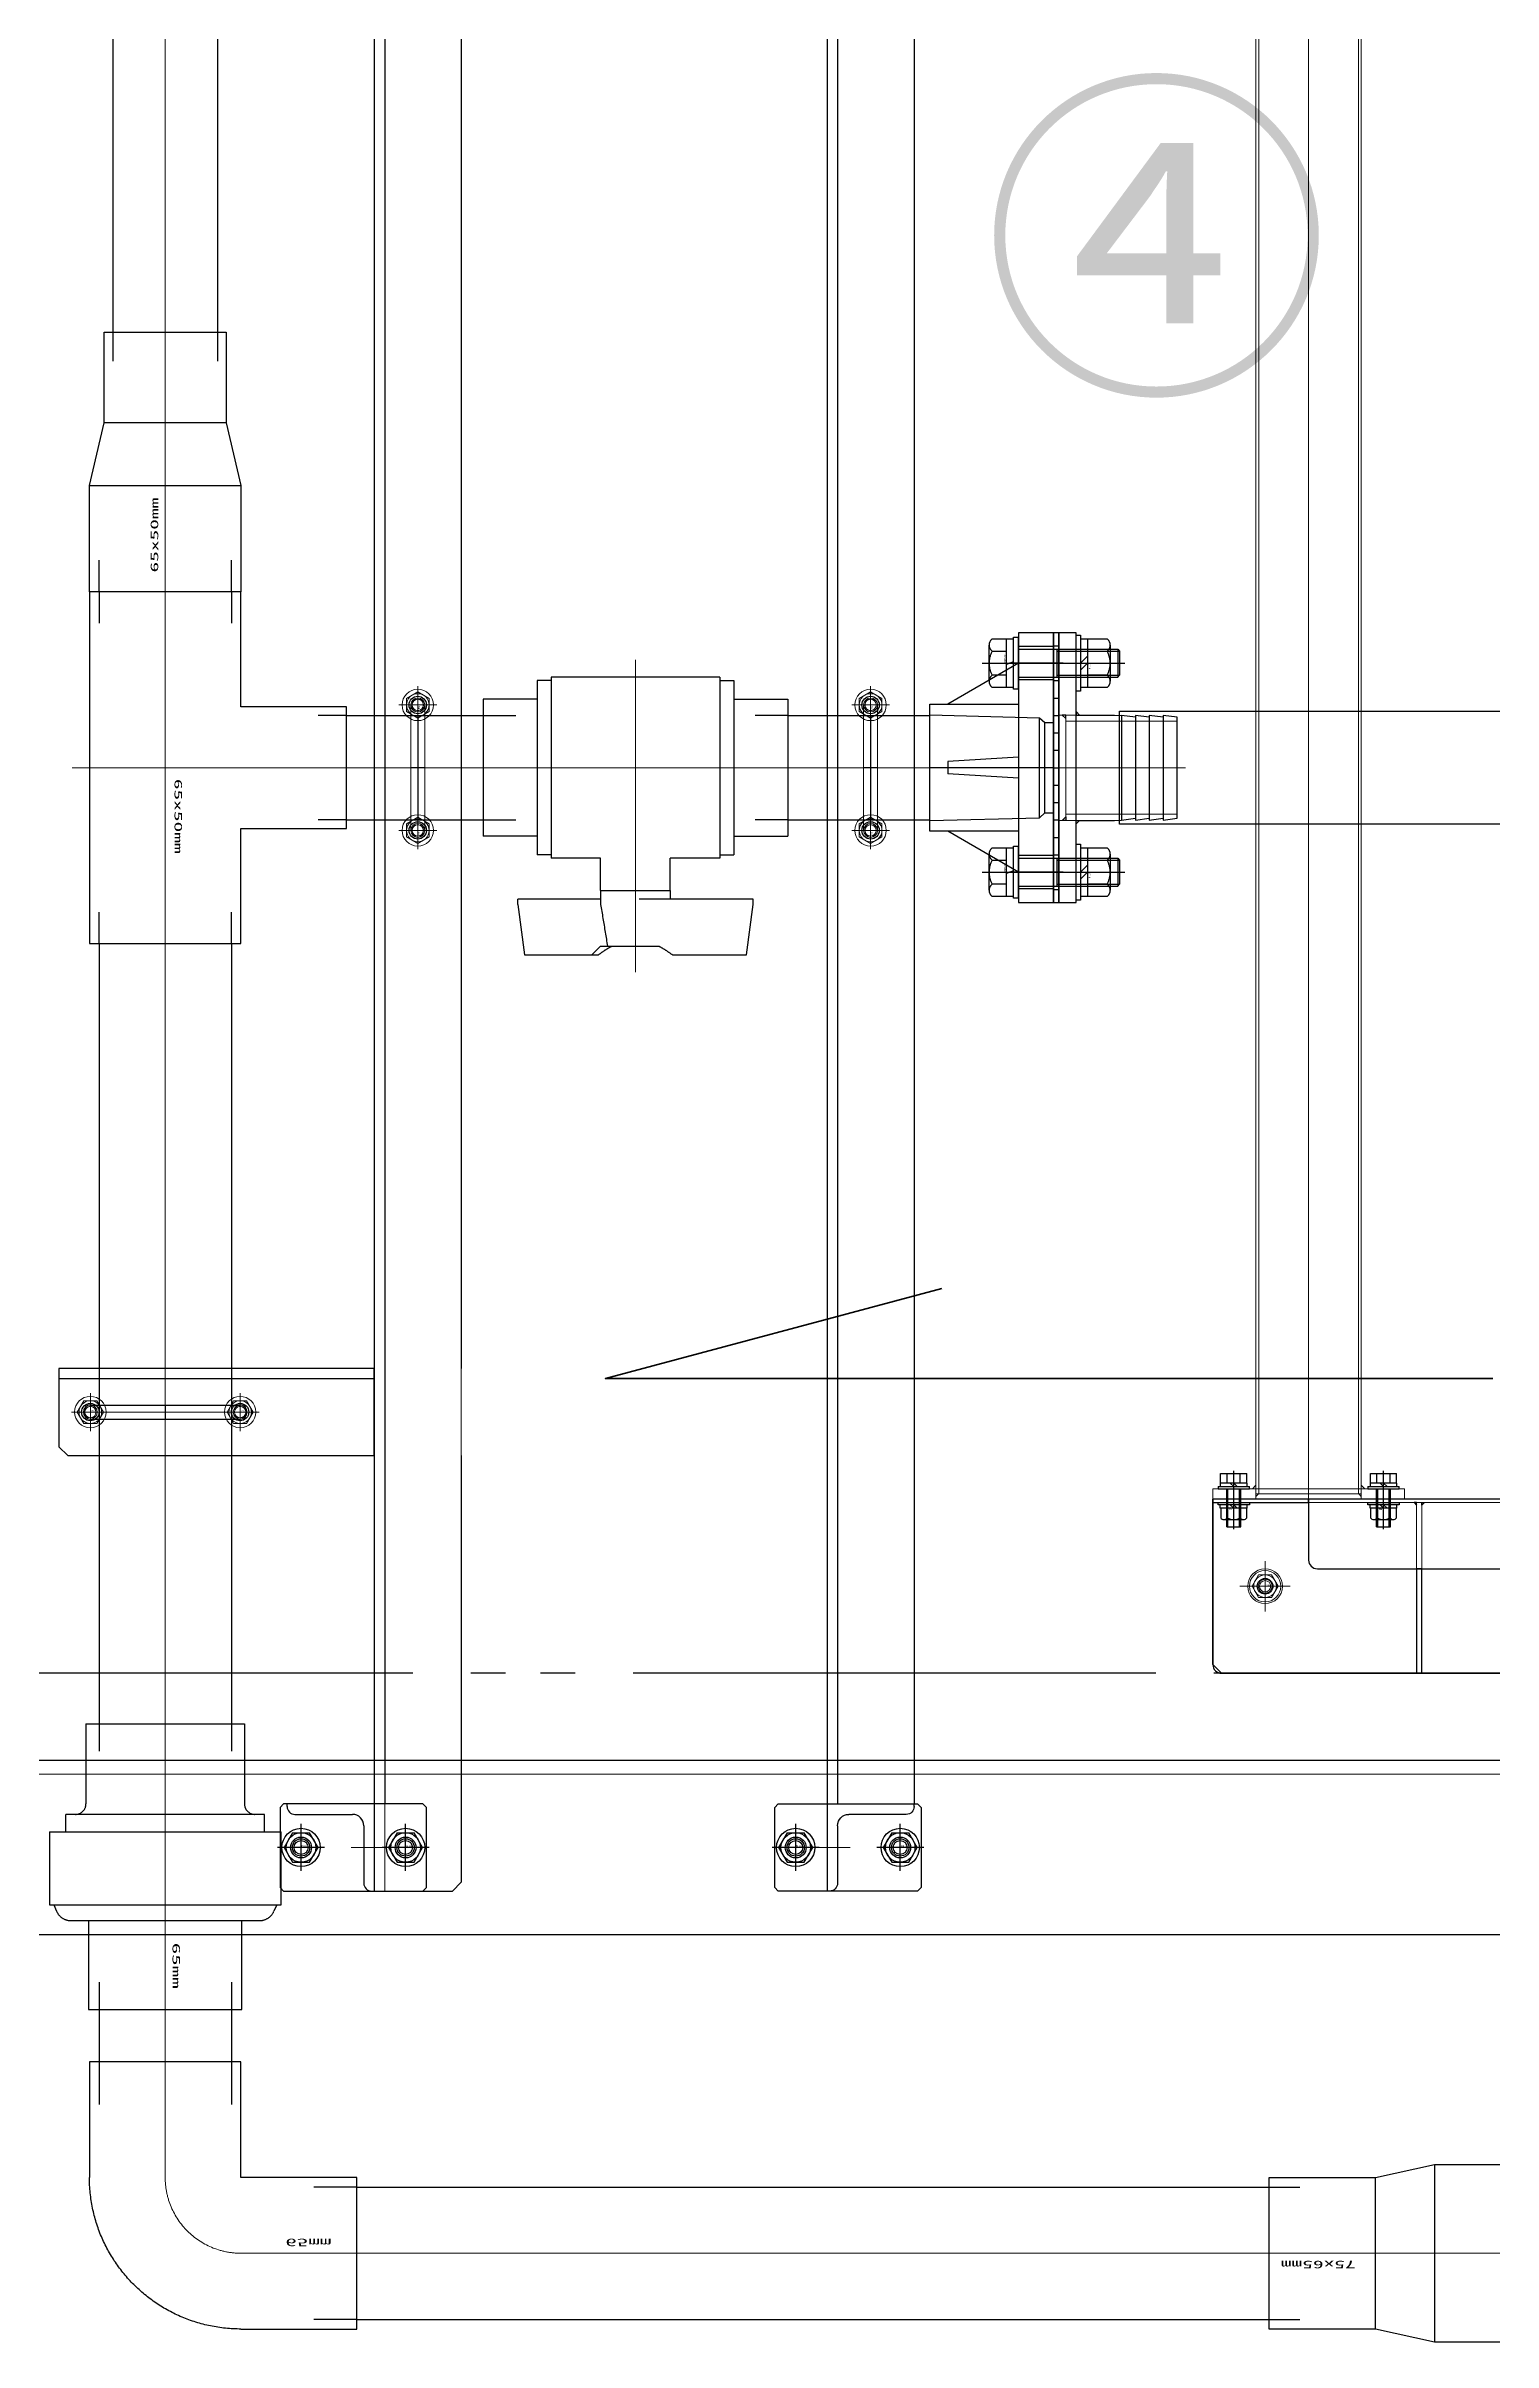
# Model space of a CAD drawing. Units: millimetres at full size. Extents: x -18456 to 18937, y -12290 to 13871.
# Drawn here: x -11408 to -8916, y 1222 to 5177 of the extents above; entities that cross this region are included whole.
import ezdxf
from ezdxf.enums import TextEntityAlignment as Align

# ---------------------------------------------------------------- set-up
doc = ezdxf.new("R2010")
doc.units = ezdxf.units.MM
doc.header["$LTSCALE"] = 100
doc.linetypes.add('CHAIN2', pattern=[12, 9, -1, 1, -1])
doc.linetypes.add('DOUBLE_CHAIN2', pattern=[12.8, 9, -1, 0.6, -0.6, 0.6, -1])
for name, color, linetype in [('0-2_0', 2, 'Continuous'), ('0-3_06_PHANTOM', 2, 'DOUBLE_CHAIN2'), ('0-6_10_DRAFT', 1, 'Continuous')]:
    doc.layers.add(name, color=color, linetype=linetype)
for name, color, linetype, lineweight in [('0-7_05_CENTER', 2, 'CHAIN2', 18), ('0-8_04_HIDDEN', 7, 'Continuous', 18), ('1-0', 30, 'Continuous', 70), ('1-2', 5, 'Continuous', 18)]:
    doc.layers.add(name, color=color, linetype=linetype, lineweight=lineweight)
doc.styles.add('ＭＳ ゴシック', font='')
doc.styles.get('ＭＳ ゴシック').set_extended_font_data('MS Gothic')

# ---------------------------------------------------------------- blocks, each defined once
blk = doc.blocks.new('8b_1_1')
at = {"layer": '0-8_04_HIDDEN', "color": 2, "linetype": 'CHAIN2'}
for p, q in [((10.87, 0), (-10.87, 0)), ((0, -10.87), (0, 10.87))]:
    blk.add_line(p, q, dxfattribs=at)
at = {"layer": '0-8_04_HIDDEN', "color": 2}
for p, q in [((-3.75, 6.49), (-7.5, 0)), ((-7.5, 0), (-3.75, -6.49)), ((3.75, 6.49), (-3.75, 6.49)), ((3.75, 6.49), (-3.75, 6.49)), ((7.5, 0), (3.75, 6.49)), ((3.75, -6.49), (7.5, 0)), ((-3.75, -6.49), (3.75, -6.49)), ((-3.75, -6.49), (3.75, -6.49))]:
    blk.add_line(p, q, dxfattribs=at)
for points in [[(-3.75, 6.49), (-7.5, 0), (-3.75, -6.49)], [(3.75, -6.49), (7.5, 0), (3.75, 6.49)]]:
    blk.add_lwpolyline(points, dxfattribs=at)
for radius in [9, 6.5, 4, 3.25]:
    blk.add_circle((0, 0), radius, dxfattribs=at)
at = {"layer": '0-6_10_DRAFT', "style": 'ＭＳ ゴシック', "width": 1.75}
blk.add_text('M8', height=0.733, dxfattribs=at).set_placement((0.76, 0.14), align=Align.BOTTOM_LEFT)
blk = doc.blocks.new('A$C097F7B44_1_1')
at = {"layer": '0-2_0'}
for p, q in [((-86, 4), (0, 4)), ((-86, -4), (0, -4))]:
    blk.add_line(p, q, dxfattribs=at)
at = {"layer": '0-2_0', "color": 134}
for centre, start, end in [((-86, 0), 90, 270), ((0, 0), 270, 90)]:
    blk.add_arc(centre, 4, start, end, dxfattribs=at)
at = {"layer": '0-6_10_DRAFT'}
blk.add_line((-43, 4), (-43, -4), dxfattribs=at)
at = {"layer": '0-7_05_CENTER'}
for p, q in [((6.64, 0), (-92.64, 0)), ((-86, -6.7), (-86, 6.7)), ((0, -6.7), (0, 6.7))]:
    blk.add_line(p, q, dxfattribs=at)
at = {"layer": '0-8_04_HIDDEN', "color": 2}
for centre in [(-86, 0), (0, 0)]:
    blk.add_circle(centre, 3.32, dxfattribs=at)
for centre, start, end in [((-86, 0), 270, 90), ((0, 0), 90, 270)]:
    blk.add_arc(centre, 4, start, end, dxfattribs=at)
at = {"layer": '0-8_04_HIDDEN'}
for p in [(-86, 0), (0, 0)]:
    blk.add_blockref('8b_1_1', p, dxfattribs=at)
blk = doc.blocks.new('A$C668E7CA1_1_1')
at = {"layer": '0-6_10_DRAFT'}
blk.add_line((0, 4), (0, -4), dxfattribs=at)
at = {"layer": '0-7_05_CENTER'}
for p, q in [((42.64, 0), (-42.64, 0)), ((-36, -6.7), (-36, 6.7)), ((36, -6.7), (36, 6.7))]:
    blk.add_line(p, q, dxfattribs=at)
at = {"layer": '0-8_04_HIDDEN', "color": 2}
for p, q in [((-36, 4), (36, 4)), ((-36, -4), (36, -4))]:
    blk.add_line(p, q, dxfattribs=at)
for centre in [(-36, 0), (36, 0)]:
    blk.add_circle(centre, 3.32, dxfattribs=at)
at = {"layer": '0-8_04_HIDDEN'}
for centre, start, end in [((-36, 0), 90, 270), ((36, 0), 270, 90)]:
    blk.add_arc(centre, 4, start, end, dxfattribs=at)
at = {"layer": '0-8_04_HIDDEN', "color": 2}
for centre, start, end in [((-36, 0), 270, 90), ((36, 0), 90, 270)]:
    blk.add_arc(centre, 4, start, end, dxfattribs=at)
blk = doc.blocks.new('A$C491D668A_1_1')
at = {"layer": '0-2_0'}
for p in [(-72, 0), (0, 0)]:
    blk.add_blockref('8b_1_1', p, dxfattribs=at)
at = {"layer": '0-8_04_HIDDEN'}
blk.add_blockref('A$C668E7CA1_1_1', (-36, 0), dxfattribs=at)
blk = doc.blocks.new('KK015066_54_5_1_1')
at = {"layer": '0-2_0', "color": 134}
for p, q in [((1.5, 50), (0, 50)), ((0, 0), (0, 50)), ((6, 12.5), (6, 45.5)), ((0, 0), (50, 0)), ((45.5, 6), (12.5, 6)), ((50, 1.5), (50, 0))]:
    blk.add_line(p, q, dxfattribs=at)
for centre, radius, start, end in [((1.5, 45.5), 4.5, 0, 90), ((12.5, 12.5), 6.5, 180, 270), ((45.5, 1.5), 4.5, 0, 90)]:
    blk.add_arc(centre, radius, start, end, dxfattribs=at)
blk = doc.blocks.new('A$C457F5408_1_1')
at = {"layer": '0-2_0', "color": 134}
for p, q in [((15, 2120), (15, 275)), ((-35, 2075), (-35, 25)), ((-29, 2075), (-29, 25)), ((225, 2075), (225, 25)), ((231, 2075), (231, 25)), ((275, 2075), (275, 25)), ((-35, 269), (-216, 269)), ((15, 225), (15, -20)), ((-7, -25), (10, -25)), ((15, -20), (10, -25))]:
    blk.add_line(p, q, dxfattribs=at)
for points in [[(-35, 225), (-35, 275), (-216, 275), (-216, 230), (-211, 225)], [(-7, 25), (-87, 25), (-89, 23), (-89, -23), (-87, -25), (-7, -25), (-5, -23), (-5, 23)], [(197, 25), (277, 25), (279, 23), (279, -23), (277, -25), (197, -25), (195, -23), (195, 23)]]:
    blk.add_lwpolyline(points, close=True, dxfattribs=at)
for centre, radius in [((-10, 656), 5), ((250, 656), 5), ((-10, 584), 5), ((250, 584), 5), ((-198, 250), 5), ((-112, 250), 5), ((-77, 0), 6), ((-17, 0), 6), ((207, 0), 6), ((267, 0), 6)]:
    blk.add_circle(centre, radius, dxfattribs=at)
at = {"layer": '0-7_05_CENTER'}
for p, q in [((-10, 665.34), (-10, 646.66)), ((250, 665.34), (250, 646.66)), ((-0.66, 656), (-19.34, 656)), ((259.34, 656), (240.66, 656)), ((-10, 593.34), (-10, 574.66)), ((250, 593.34), (250, 574.66)), ((-0.66, 584), (-19.34, 584)), ((259.34, 584), (240.66, 584)), ((-198, 240.66), (-198, 259.34)), ((-112, 240.66), (-112, 259.34)), ((-207.34, 250), (-188.66, 250)), ((-121.34, 250), (-102.66, 250)), ((-87.29, 0), (-66.71, 0)), ((-77, -10.29), (-77, 10.29)), ((-48.22, 0), (-27.64, 0)), ((-27.29, 0), (-6.71, 0)), ((-17, -10.29), (-17, 10.29)), ((217.29, 0), (196.71, 0)), ((207, -10.29), (207, 10.29)), ((238.22, 0), (217.64, 0)), ((277.29, 0), (256.71, 0)), ((267, -10.29), (267, 10.29))]:
    blk.add_line(p, q, dxfattribs=at)
at = {"layer": '0-8_04_HIDDEN'}
for p, q in [((15, 275), (15, 225)), ((-29, 25), (-29, -25))]:
    blk.add_line(p, q, dxfattribs=at)
at = {"layer": '0-8_04_HIDDEN', "rotation": 180}
blk.add_blockref('KK015066_54_5_1_1', (-35, 25), dxfattribs=at)
at = {"layer": '0-8_04_HIDDEN', "xscale": -1, "rotation": 180}
blk.add_blockref('KK015066_54_5_1_1', (225, 25), dxfattribs=at)
blk = doc.blocks.new('10b_1_1')
at = {"layer": '0-2_0', "color": 134, "linetype": 'CHAIN2'}
for p, q in [((0, -13.51), (0, 13.51)), ((13.51, 0), (-13.51, 0))]:
    blk.add_line(p, q, dxfattribs=at)
at = {"layer": '0-2_0', "color": 134}
for q in [(-9.8, 0), (4.9, 8.49)]:
    blk.add_line((-4.9, 8.49), q, dxfattribs=at)
for points in [[(-9.8, 0), (-4.9, -8.49), (4.9, -8.49)], [(4.9, -8.49), (9.8, 0), (4.9, 8.49)]]:
    blk.add_lwpolyline(points, dxfattribs=at)
for radius in [11, 8.49, 5, 4]:
    blk.add_circle((0, 0), radius, dxfattribs=at)
at = {"layer": '0-6_10_DRAFT', "style": 'ＭＳ ゴシック', "width": 1.8}
blk.add_text('M10', height=0.916, dxfattribs=at).set_placement((0.26, 0.12), align=Align.BOTTOM_LEFT)
blk = doc.blocks.new('A$C54E27890_1')
at = {"layer": '0-2_0'}
for name, p, rotation in [('A$C457F5408_1_1', (0, -17), 270), ('A$C097F7B44_1_1', (250, 95), 270), ('10b_1_1', (0, 60), 270), ('10b_1_1', (0, 0), 270), ('A$C491D668A_1_1', (584, -7), 180), ('10b_1_1', (0, -224), 270), ('A$C491D668A_1_1', (584, -267), 180), ('10b_1_1', (0, -284), 270)]:
    blk.add_blockref(name, p, dxfattribs=dict(at, rotation=rotation))
blk = doc.blocks.new('径違いソケット(TS-RS)-75mm×65mma_1_1')
at = {"layer": '0-3_06_PHANTOM'}
for p, q in [((0, 51), (64, 51)), ((64, -51), (64, 51)), ((64, 51), (98, 43.5)), ((98, 43.5), (98, -43.5)), ((98, 43.5), (159, 43.5)), ((159, 43.5), (159, -43.5))]:
    blk.add_line(p, q, dxfattribs=at)
for points in [[(64, -51), (0, -51), (0, 51)], [(159, -43.5), (98, -43.5), (64, -51)]]:
    blk.add_lwpolyline(points, dxfattribs=at)
at = {"layer": '0-6_10_DRAFT'}
for p, q in [((0, 44.5), (16.06, 44.5)), ((159, 38), (141.32, 38)), ((159, -38), (141.32, -38)), ((0, -44.5), (16.06, -44.5))]:
    blk.add_line(p, q, dxfattribs=at)
at = {"layer": '0-7_05_CENTER'}
blk.add_line((159, 0), (0, 0), dxfattribs=at)
at = {"layer": '0-6_10_DRAFT', "style": 'ＭＳ ゴシック', "width": 2.05}
blk.add_text('75x65mm', height=4.399, dxfattribs=at).set_placement((109.27, 3.02), align=Align.BOTTOM_LEFT)
blk = doc.blocks.new('エルボ(TS-L)-65mma_1_1')
at = {"layer": '0-3_06_PHANTOM'}
for p, q in [((-66.5, 43.5), (0, 43.5)), ((-66.5, -43.5), (-66.5, -110))]:
    blk.add_line(p, q, dxfattribs=at)
for points in [[(0, 43.5), (0, -43.5), (-66.5, -43.5)], [(-66.5, -110), (-153.5, -110), (-153.5, -43.5)]]:
    blk.add_lwpolyline(points, dxfattribs=at)
blk.add_arc((-66.5, -43.5), 87, 90, 180, dxfattribs=at)
at = {"layer": '0-6_10_DRAFT'}
for p, q in [((0, 38), (-24.63, 38)), ((0, -38), (-24.63, -38)), ((-148, -110), (-148, -85.37)), ((-72, -110), (-72, -85.37))]:
    blk.add_line(p, q, dxfattribs=at)
at = {"layer": '0-7_05_CENTER'}
for p, q in [((0, 0), (-66.5, 0)), ((-110, -110), (-110, -43.5))]:
    blk.add_line(p, q, dxfattribs=at)
blk.add_arc((-66.5, -43.5), 43.5, 90, 180, dxfattribs=at)
at = {"layer": '0-6_10_DRAFT', "style": 'ＭＳ ゴシック', "width": 2.2}
blk.add_text('65mm', height=4.399, dxfattribs=at).set_placement((-41.03, -9.65), align=Align.BOTTOM_LEFT)
blk = doc.blocks.new('A$C73951639_1_1')
at = {"layer": '0-3_06_PHANTOM', "color": 7}
for p, q in [((32, 30.25), (36, 30.05)), ((10, -30.25), (32, -30.25)), ((32, -30.25), (36, -30.05))]:
    blk.add_line(p, q, dxfattribs=at)
for points in [[(10, 77.5), (0, 77.5), (0, -77.5), (10, -77.5)], [(68, 28.95), (60, 30.05), (60, -30.05), (68, -28.95)]]:
    blk.add_lwpolyline(points, close=True, dxfattribs=at)
at = {"layer": '0-3_06_PHANTOM', "color": 3}
for points in [[(4, 30.25), (2, 30.25), (4, 28.25)], [(10, 30.25), (12, 30.25), (10, 32.25)], [(4, -30.25), (2, -30.25), (4, -28.25)], [(10, -30.25), (12, -30.25), (10, -32.25)]]:
    blk.add_lwpolyline(points, close=True, dxfattribs=at)
at = {"layer": '0-3_06_PHANTOM', "color": 7}
for points in [[(10, -30.25), (10, 30.25), (32, 30.25)], [(44, 28.95), (36, 30.05), (36, -30.05), (44, -28.95)], [(52, 28.95), (44, 30.05), (44, -30.05), (52, -28.95)], [(60, 28.95), (52, 30.05), (52, -30.05), (60, -28.95)]]:
    blk.add_lwpolyline(points, dxfattribs=at)
at = {"layer": '0-7_05_CENTER'}
for p, q in [((-8.05, 60), (18.04, 60)), ((0, 0), (72.72, 0)), ((68, 0), (10, 0)), ((-8.05, -60), (18.04, -60))]:
    blk.add_line(p, q, dxfattribs=at)
at = {"layer": '0-8_04_HIDDEN'}
for p, q in [((10, 30.25), (0, 30.25)), ((4, -30.25), (4, 30.25)), ((4, 26.75), (68, 26.75)), ((10, -30.25), (0, -30.25)), ((4, -26.75), (68, -26.75))]:
    blk.add_line(p, q, dxfattribs=at)
blk = doc.blocks.new('A$C4CA70B29_1_1')
at = {"layer": '0-3_06_PHANTOM', "color": 3, "linetype": 'Continuous'}
for p, q in [((-3, 70), (0, 70)), ((-3, 60), (0, 60)), ((-3, 50), (0, 50)), ((-3, 40), (0, 40)), ((-3, 30), (0, 30)), ((-3, 20), (0, 20)), ((-3, 10), (0, 10)), ((-3, 0), (0, 0)), ((-3, -10), (0, -10)), ((-3, -20), (0, -20)), ((-3, -30), (0, -30)), ((-3, -40), (0, -40)), ((-3, -50), (0, -50)), ((-3, -60), (0, -60)), ((-3, -70), (0, -70))]:
    blk.add_line(p, q, dxfattribs=at)
at = {"layer": '0-3_06_PHANTOM', "color": 3}
blk.add_lwpolyline([(0, 77.5), (-3, 77.5), (-3, -77.5), (0, -77.5)], close=True, dxfattribs=at)
blk = doc.blocks.new('M16Nza_1_1')
at = {"layer": '0-3_06_PHANTOM', "color": 7}
for p, q in [((-13.85, 17.74), (-13.85, 6.6)), ((-10.39, 19.6), (10.39, 19.6)), ((-6.92, 6.6), (-6.92, 17.74)), ((6.93, 17.74), (6.93, 6.6)), ((13.85, 6.6), (13.85, 17.74)), ((-4, 6.6), (0, 2.6)), ((0, 6.6), (4, 2.6)), ((14, 6.6), (14, 2.6))]:
    blk.add_line(p, q, dxfattribs=at)
at = {"layer": '0-3_06_PHANTOM', "color": 7, "linetype": 'CHAIN2'}
blk.add_line((0, 0), (0, 19.6), dxfattribs=at)
at = {"layer": '0-3_06_PHANTOM', "color": 7}
blk.add_lwpolyline([(-16, 2.6), (16, 2.6), (16, 0), (-16, 0)], close=True, dxfattribs=at)
blk.add_lwpolyline([(-14, 2.6), (-14, 6.6), (14, 6.6)], dxfattribs=at)
for centre, radius, start, end in [((-10.39, 15.44), 4.16, 33.626, 146.374), ((0, 5.75), 13.85, 60, 120), ((10.39, 15.44), 4.16, 33.626, 146.374)]:
    blk.add_arc(centre, radius, start, end, dxfattribs=at)
at = {"layer": '0-6_10_DRAFT', "style": 'ＭＳ ゴシック', "width": 0.6}
blk.add_text('Ｍ１６', height=1.257, dxfattribs=at).set_placement((0.41, 6.78), align=Align.BOTTOM_LEFT)
blk = doc.blocks.new('A$C598F6B99_1')
at = {"layer": '0-3_06_PHANTOM', "color": 7}
for p, q in [((-13.85, 15.14), (-13.85, 7)), ((-10.39, 17), (10.39, 17)), ((-6.92, 7), (-6.92, 15.14)), ((6.92, 15.14), (6.92, 7)), ((13.85, 7), (13.85, 15.14)), ((-15, 0), (-15, 3)), ((-15, 3), (15, 3)), ((-15, 0), (15, 0)), ((-14, 3), (-14, 7)), ((-14, 7), (14, 7)), ((-8, 0), (-8, -56.92)), ((0.73, 3), (-0.73, 7)), ((8, 0), (8, -56.92)), ((14, 7), (14, 3)), ((15, 3), (15, 0)), ((8, -22), (-8, -22)), ((-6.92, -22), (-6.92, -58)), ((6.92, -22), (6.92, -58))]:
    blk.add_line(p, q, dxfattribs=at)
at = {"layer": '0-3_06_PHANTOM', "color": 7, "linetype": 'CHAIN2'}
blk.add_line((0, 20.91), (0, -61), dxfattribs=at)
at = {"layer": '0-3_06_PHANTOM', "color": 7}
for points in [[(8, -56.92), (-8, -56.92), (-6.92, -58)], [(8, -56.92), (6.92, -58), (-6.92, -58)]]:
    blk.add_lwpolyline(points, dxfattribs=at)
for centre, radius, start, end in [((-10.39, 12.84), 4.16, 33.626, 146.374), ((0, 3.15), 13.85, 60, 120), ((10.39, 12.84), 4.16, 33.626, 146.374)]:
    blk.add_arc(centre, radius, start, end, dxfattribs=at)
at = {"layer": '0-6_10_DRAFT', "style": 'ＭＳ ゴシック', "width": 1.5}
blk.add_text('M16x65', height=0.733, dxfattribs=at).set_placement((0.41, 7.48), align=Align.BOTTOM_LEFT)
blk = doc.blocks.new('TSフランジ-JIS10K-50mmb')
at = {"layer": '0-3_06_PHANTOM'}
for p, q in [((-36.5, 71), (36.5, 71)), ((-36.5, 20), (-36.5, 71)), ((36.5, 71), (36.5, 20)), ((-60, 20), (-36.5, 60.7)), ((-6, 20), (-3.5, 60.7)), ((3.5, 60.7), (-3.5, 60.7)), ((6, 20), (3.5, 60.7)), ((60, 20), (36.5, 60.7)), ((77.5, 20), (-77.5, 20)), ((-77.5, 20), (-77.5, 0)), ((77.5, 0), (77.5, 20)), ((-77.5, 0), (77.5, 0))]:
    blk.add_line(p, q, dxfattribs=at)
at = {"layer": '0-3_06_PHANTOM', "linetype": 'CHAIN2'}
for p, q in [((0, 0), (0, 71)), ((-60, -5.65), (-60, 25.28)), ((60, -5.65), (60, 25.28))]:
    blk.add_line(p, q, dxfattribs=at)
at = {"layer": '0-3_06_PHANTOM', "linetype": 'Continuous'}
for p, q in [((-69.5, 0), (-69.5, 20)), ((-50.5, 0), (-50.5, 20)), ((50.5, 0), (50.5, 20)), ((69.5, 0), (69.5, 20))]:
    blk.add_line(p, q, dxfattribs=at)
at = {"layer": '0-6_10_DRAFT'}
for p, q in [((-26, 5), (-26, 0)), ((26, 5), (26, 0))]:
    blk.add_line(p, q, dxfattribs=at)
for points in [[(-30.4, 71), (-28.7, 8), (28.7, 8)], [(30.4, 71), (28.7, 8), (26, 5)], [(-28.7, 8), (-26, 5), (26, 5)]]:
    blk.add_lwpolyline(points, dxfattribs=at)
blk = doc.blocks.new('A$C3D25287D_1_1')
at = {"layer": '0-3_06_PHANTOM', "color": 7}
for p, q in [((0, 30), (81.5, 30)), ((0, -30), (81.5, -30))]:
    blk.add_line(p, q, dxfattribs=at)
at = {"layer": '0-7_05_CENTER'}
blk.add_line((0, 0), (136.5, 0), dxfattribs=at)
at = {"layer": '0-3_06_PHANTOM'}
for name, p, rotation in [('TSフランジ-JIS10K-50mmb', (152.5, 0), 90), ('A$C598F6B99_1', (132.5, 60), 90), ('M16Nza_1_1', (165.5, 60), 270), ('A$C598F6B99_1', (132.5, -60), 90), ('M16Nza_1_1', (165.5, -60), 270)]:
    blk.add_blockref(name, p, dxfattribs=dict(at, rotation=rotation))
for name in ['A$C73951639_1_1', 'A$C4CA70B29_1_1']:
    blk.add_blockref(name, (155.5, 0), dxfattribs=at)
blk = doc.blocks.new('径違いソケット(RS)-65mm×50mma_1_1')
at = {"layer": '0-3_06_PHANTOM'}
for p, q in [((0, -43.5), (0, 43.5)), ((0, 43.5), (61, 43.5)), ((61, 43.5), (97, 35)), ((61, 43.5), (61, -43.5)), ((97, -35), (97, 35)), ((97, -35), (61, -43.5)), ((149, -35), (97, -35)), ((61, -43.5), (0, -43.5))]:
    blk.add_line(p, q, dxfattribs=at)
blk.add_lwpolyline([(97, 35), (149, 35), (149, -35)], dxfattribs=at)
at = {"layer": '0-6_10_DRAFT'}
for p, q in [((0, 38), (18.24, 38)), ((149, 30), (132.36, 30)), ((0, -38), (18.24, -38)), ((149, -30), (132.36, -30))]:
    blk.add_line(p, q, dxfattribs=at)
at = {"layer": '0-7_05_CENTER'}
blk.add_line((149, 0), (0, 0), dxfattribs=at)
at = {"layer": '0-6_10_DRAFT', "style": 'ＭＳ ゴシック', "width": 2.05}
blk.add_text('65x50mm', height=4.399, dxfattribs=at).set_placement((11.07, 2.71), align=Align.BOTTOM_LEFT)
blk = doc.blocks.new('径違いチーズ(TS-T)-65mm×50mma_1_1')
at = {"layer": '0-3_06_PHANTOM'}
for p, q in [((-35, 104), (-35, 43.5)), ((35, 104), (-35, 104)), ((35, 43.5), (35, 104)), ((-101, 43.5), (-101, -43.5)), ((-35, 43.5), (-101, 43.5)), ((101, 43.5), (35, 43.5)), ((101, -43.5), (101, 43.5)), ((-101, -43.5), (101, -43.5))]:
    blk.add_line(p, q, dxfattribs=at)
at = {"layer": '0-6_10_DRAFT'}
for p, q in [((-30, 104), (-30, 87.77)), ((30, 104), (30, 87.77)), ((-101, 38), (-82.99, 38)), ((101, 38), (82.99, 38)), ((-101, -38), (-82.99, -38)), ((101, -38), (82.99, -38))]:
    blk.add_line(p, q, dxfattribs=at)
at = {"layer": '0-7_05_CENTER'}
for p, q in [((0, -53.5), (0, 104)), ((-101, 0), (101, 0))]:
    blk.add_line(p, q, dxfattribs=at)
at = {"layer": '0-6_10_DRAFT', "style": 'ＭＳ ゴシック', "width": 2.05}
blk.add_text('65x50mm', height=4.399, dxfattribs=at).set_placement((6.39, 4.01), align=Align.BOTTOM_LEFT)
blk = doc.blocks.new('プレハブジョイント-ソケット形-65mma_1_1')
at = {"layer": '0-3_06_PHANTOM'}
for p, q in [((-60, 66.5), (-102, 66.5)), ((-102, -66.5), (-102, 66.5)), ((-60, -66.5), (-60, 66.5)), ((-102, 57), (-112, 57)), ((-112, 57), (-112, -57)), ((-60, 64), (-56.34, 62.38)), ((-51, -54.15), (-51, 54.15)), ((-164, 45.5), (-118, 45.5)), ((-164, -45.5), (-164, 45.5)), ((0, 44), (-51, 44)), ((0, -44), (0, 44)), ((-164, -45.5), (-118, -45.5)), ((-51, -44), (0, -44)), ((-102, -57), (-112, -57)), ((-60, -64), (-56.34, -62.38)), ((-102, -66.5), (-60, -66.5))]:
    blk.add_line(p, q, dxfattribs=at)
for centre, radius, start, end in [((-60, 54.15), 9, 0, 66.03751), ((-118, 51.5), 6, 270, 0), ((-118, -51.5), 6, 0, 90), ((-60, -54.15), 9, 293.96249, 0)]:
    blk.add_arc(centre, radius, start, end, dxfattribs=at)
at = {"layer": '0-6_10_DRAFT'}
for p, q in [((-164, 38), (-148.37, 38)), ((-15.63, 38), (0, 38)), ((-164, -38), (-148.37, -38)), ((-15.63, -38), (0, -38))]:
    blk.add_line(p, q, dxfattribs=at)
at = {"layer": '0-7_05_CENTER'}
blk.add_line((0, 0), (-164, 0), dxfattribs=at)
at = {"layer": '0-6_10_DRAFT', "style": 'ＭＳ ゴシック', "width": 2.2}
blk.add_text('65mm', height=4.399, dxfattribs=at).set_placement((-38.32, 2.86), align=Align.BOTTOM_LEFT)
blk = doc.blocks.new('コンパクトボールバルブ27型-ソケット形-50mma_1_1')
at = {"layer": '0-3_06_PHANTOM'}
for p, q in [((-67.5, 78.5), (-63.68, 107.5)), ((-63.68, 107.5), (-21.3, 107.5)), ((-25, 107.5), (-20, 102.5)), ((-20, 102.5), (13.53, 102.5)), ((-67.5, 78.5), (-67.5, 75.5)), ((-20, 75.5), (-67.5, 75.5)), ((-20, 70.5), (-20, 78.5)), ((-20, 70.5), (-20, 52)), ((-20, 70.5), (20, 70.5)), ((67.5, 75.5), (2.09, 75.5)), ((20, 70.5), (20, 75.5)), ((20, 70.5), (20, 52)), ((67.5, 78.5), (67.5, 75.5)), ((-56.5, -50), (-56.5, 50)), ((-48.5, 50), (-56.5, 50)), ((-20, 52), (-48.5, 52)), ((-48.5, -52), (-48.5, 52)), ((48.5, 52), (20, 52)), ((48.5, -52), (48.5, 52)), ((48.5, 50), (56.5, 50)), ((56.5, -50), (56.5, 50)), ((-87.5, -39.25), (-87.5, 39.25)), ((-56.5, 39.25), (-87.5, 39.25)), ((56.5, 39.25), (87.5, 39.25)), ((87.5, -39.25), (87.5, 39.25)), ((-56.5, -39.25), (-87.5, -39.25)), ((56.5, -39.25), (87.5, -39.25)), ((-48.5, -50), (-56.5, -50)), ((48.5, -52), (-48.5, -52)), ((48.5, -50), (56.5, -50))]:
    blk.add_line(p, q, dxfattribs=at)
for points in [[(-13.53, 102.5), (-13.78, 102.64), (-14.03, 102.78), (-14.29, 102.92), (-14.54, 103.06), (-14.79, 103.2), (-15.04, 103.35), (-15.29, 103.49), (-15.54, 103.64), (-15.79, 103.79), (-16.03, 103.94), (-16.28, 104.09), (-16.52, 104.24), (-16.77, 104.4), (-17.01, 104.55), (-17.26, 104.71), (-17.5, 104.86), (-17.74, 105.02), (-17.98, 105.18), (-18.22, 105.34), (-18.46, 105.5), (-18.7, 105.66), (-18.94, 105.83), (-19.18, 105.99), (-19.42, 106.16), (-19.65, 106.32), (-19.89, 106.49), (-20.13, 106.65), (-20.36, 106.82), (-20.6, 106.99), (-20.83, 107.16), (-21.07, 107.33), (-21.3, 107.5)], [(13.53, 102.5), (13.78, 102.64), (14.03, 102.78), (14.29, 102.92), (14.54, 103.06), (14.79, 103.2), (15.04, 103.35), (15.29, 103.49), (15.54, 103.64), (15.79, 103.79), (16.03, 103.94), (16.28, 104.09), (16.52, 104.24), (16.77, 104.4), (17.01, 104.55), (17.26, 104.71), (17.5, 104.86), (17.74, 105.02), (17.98, 105.18), (18.22, 105.34), (18.46, 105.5), (18.7, 105.66), (18.94, 105.83), (19.18, 105.99), (19.42, 106.16), (19.65, 106.32), (19.89, 106.49), (20.13, 106.65), (20.36, 106.82), (20.6, 106.99), (20.83, 107.16), (21.07, 107.33), (21.3, 107.5)], [(21.3, 107.5), (63.68, 107.5), (67.5, 78.5)], [(-20, 78.5), (-19.84, 79.5), (-19.67, 80.5), (-19.51, 81.5), (-19.35, 82.5), (-19.18, 83.5), (-19.02, 84.5), (-18.86, 85.5), (-18.69, 86.5), (-18.53, 87.5), (-18.37, 88.5), (-18.2, 89.5), (-18.04, 90.5), (-17.87, 91.5), (-17.71, 92.5), (-17.55, 93.5), (-17.38, 94.5), (-17.22, 95.5), (-17.06, 96.5), (-16.89, 97.5), (-16.73, 98.5), (-16.57, 99.5), (-16.4, 100.5), (-16.24, 101.5), (-16.08, 102.5)]]:
    blk.add_lwpolyline(points, dxfattribs=at)
at = {"layer": '0-6_10_DRAFT'}
for p, q in [((-87.5, 30), (-68.63, 30)), ((87.5, 30), (68.63, 30)), ((-87.5, -30), (-68.63, -30)), ((87.5, -30), (68.63, -30))]:
    blk.add_line(p, q, dxfattribs=at)
at = {"layer": '0-7_05_CENTER'}
for p, q in [((0, -62), (0, 117.5)), ((87.5, 0), (-87.5, 0))]:
    blk.add_line(p, q, dxfattribs=at)
blk = doc.blocks.new('A$C3C656437_1_1')
at = {"layer": '0-3_06_PHANTOM', "color": 7}
for p, q in [((-63, 1958), (-93, 1958)), ((549, 1958), (101, 1958)), ((1414, 1950), (900, 1950)), ((1414, 1890), (900, 1890)), ((-63, 1882), (-93, 1882)), ((549, 1882), (101, 1882)), ((-241, 1810), (-241, 1286.19)), ((-165, 1810), (-165, 1286.19)), ((620, 1816), (620, 1737.5)), ((680, 1816), (680, 1737.5))]:
    blk.add_line(p, q, dxfattribs=at)
at = {"layer": '0-6_10_DRAFT'}
for p, q in [((680, 1775), (620, 1775)), ((680, 1515), (620, 1515))]:
    blk.add_line(p, q, dxfattribs=at)
at = {"layer": '0-7_05_CENTER'}
for p, q in [((549, 1920), (-93, 1920)), ((1414, 1920), (900, 1920)), ((-203, 1286.19), (-203, 1810)), ((650, 1816), (650, 1737.5))]:
    blk.add_line(p, q, dxfattribs=at)
at = {"layer": '0-3_06_PHANTOM'}
for name, p, rotation in [('プレハブジョイント-ソケット形-65mma_1_1', (-63, 1920), 180), ('径違いチーズ(TS-T)-65mm×50mma_1_1', (650, 1920), 180), ('A$C3D25287D_1_1', (650, 1562.5), 270), ('径違いソケット(TS-RS)-75mm×65mma_1_1', (-203, 1127.19), 90)]:
    blk.add_blockref(name, p, dxfattribs=dict(at, rotation=rotation))
at = {"layer": '0-3_06_PHANTOM', "xscale": -1, "rotation": 90}
for name, p in [('エルボ(TS-L)-65mma_1_1', (-203, 1810)), ('コンパクトボールバルブ27型-ソケット形-50mma_1_1', (650, 1650))]:
    blk.add_blockref(name, p, dxfattribs=at)
at = {"layer": '0-3_06_PHANTOM'}
blk.add_blockref('径違いソケット(RS)-65mm×50mma_1_1', (751, 1920), dxfattribs=at)
blk = doc.blocks.new('A$C76D83096_1_1')
at = {"layer": '0-7_05_CENTER'}
for p, q in [((-5.79, 43), (11.69, 43)), ((-5.79, 0), (1705.69, 0)), ((-5.74, -43), (11.74, -43))]:
    blk.add_line(p, q, dxfattribs=at)
at = {"layer": '0-8_04_HIDDEN'}
for p, q in [((0, 30.25), (6, 30.25)), ((3, 30.25), (3, -30.25)), ((3, 28.6), (1697, 28.6)), ((6, 30.25), (1694, 30.25)), ((3, -28.6), (1697, -28.6))]:
    blk.add_line(p, q, dxfattribs=at)
blk.add_lwpolyline([(0, -55), (6, -55), (6, 55), (0, 55)], close=True, dxfattribs=at)
at = {"layer": '0-8_04_HIDDEN', "color": 3}
for points in [[(3, 30.25), (3, 28.75), (1.5, 30.25)], [(6, 30.25), (8, 30.25), (6, 32.25)], [(3, -30.25), (3, -28.75), (1.5, -30.25)], [(6, -30.25), (8, -30.25), (6, -32.25)]]:
    blk.add_lwpolyline(points, close=True, dxfattribs=at)
at = {"layer": '0-8_04_HIDDEN'}
blk.add_lwpolyline([(0, -30.25), (6, -30.25), (1694, -30.25)], dxfattribs=at)
blk = doc.blocks.new('A$C4A032556_1_1')
at = {"layer": '0-2_0', "color": 134}
blk.add_lwpolyline([(150, 50), (150, -45), (145, -50), (-545, -50), (-550, -45), (-550, 50)], dxfattribs=at)
for centre in [(100, 25), (-520, 0), (-345, 0), (-170, 0), (5, 0), (100, -25)]:
    blk.add_circle(centre, 4.5, dxfattribs=at)
at = {"layer": '0-7_05_CENTER'}
for p, q in [((100, 10.56), (100, 39.44)), ((-520, -14.44), (-520, 14.44)), ((-345, -14.44), (-345, 14.44)), ((-170, -14.44), (-170, 14.44)), ((5, -14.44), (5, 14.44)), ((114.44, 25), (85.56, 25)), ((-505.56, 0), (-534.44, 0)), ((-330.56, 0), (-359.44, 0)), ((-155.56, 0), (-184.44, 0)), ((19.44, 0), (-9.44, 0)), ((100, -39.44), (100, -10.56)), ((114.44, -25), (85.56, -25))]:
    blk.add_line(p, q, dxfattribs=at)
at = {"layer": '0-8_04_HIDDEN'}
blk.add_line((-550, 50), (150, 50), dxfattribs=at)
for centre in [(100, 25), (-520, 0), (-345, 0), (-170, 0), (5, 0), (100, -25)]:
    blk.add_circle(centre, 10, dxfattribs=at)
blk = doc.blocks.new('A$C73615150_1_1')
at = {"layer": '0-2_0', "color": 134}
for p, q in [((-80, 48), (-25, 48)), ((-25, 50), (-25, 15)), ((-20, 10), (520, 10)), ((-75, -50), (520, -50))]:
    blk.add_line(p, q, dxfattribs=at)
blk.add_lwpolyline([(520, -50), (520, 50), (-80, 50), (-80, -45)], dxfattribs=at)
at = {"layer": '0-2_0', "color": 3}
for points in [[(37, 48), (35.5, 48), (37, 46.5)], [(40, 48), (41.5, 48), (40, 46.5)], [(197, 48), (195.5, 48), (197, 46.5)], [(200, 48), (201.5, 48), (200, 46.5)], [(357, 48), (355.5, 48), (357, 46.5)], [(360, 48), (361.5, 48), (360, 46.5)], [(515, 48), (513.5, 48), (515, 46.5)], [(520, 48), (518.5, 48), (520, 46.5)]]:
    blk.add_lwpolyline(points, close=True, dxfattribs=at)
at = {"layer": '0-2_0', "color": 134}
for points in [[(40, 10), (37, 10), (37, -50), (40, -50)], [(200, 10), (197, 10), (197, -92), (200, -92)], [(360, 10), (357, 10), (357, -50), (360, -50)], [(520, 10), (515, 10), (515, -50), (520, -50)]]:
    blk.add_lwpolyline(points, close=True, dxfattribs=at)
for centre in [(135, 30), (415, 30), (-50, 0), (125, 0), (300, 0), (475, 0)]:
    blk.add_circle(centre, 4.5, dxfattribs=at)
for centre in [(-20, 15), (-75, -45)]:
    blk.add_arc(centre, 5, 180, 270, dxfattribs=at)
at = {"layer": '0-6_10_DRAFT'}
blk.add_line((-25, 48), (-25, 50), dxfattribs=at)
at = {"layer": '0-7_05_CENTER'}
for p, q in [((-68, 42.39), (-68, 55.61)), ((18, 42.39), (18, 55.61)), ((100, 42.39), (100, 55.61)), ((120, 42.39), (120, 55.61)), ((140, 42.39), (140, 55.61)), ((160, 42.39), (160, 55.61)), ((142.34, 30), (127.66, 30)), ((135, 22.66), (135, 37.34)), ((422.34, 30), (407.66, 30)), ((415, 22.66), (415, 37.34)), ((509.2, 25), (525.89, 25)), ((-40.66, 0), (-59.34, 0)), ((-50, -9.34), (-50, 9.34)), ((134.34, 0), (115.66, 0)), ((125, -9.34), (125, 9.34)), ((309.34, 0), (290.66, 0)), ((300, -9.34), (300, 9.34)), ((484.34, 0), (465.66, 0)), ((475, -9.34), (475, 9.34)), ((509.2, -25), (525.89, -25)), ((191.62, -75), (205.22, -75))]:
    blk.add_line(p, q, dxfattribs=at)
at = {"layer": '0-8_04_HIDDEN'}
for p, q in [((-25, 48), (520, 48)), ((37, 10), (37, 48)), ((40, 48), (40, 10)), ((197, 10), (197, 48)), ((200, 48), (200, 10)), ((357, 10), (357, 48)), ((360, 10), (360, 48)), ((360, 48), (360, 10)), ((515, 10), (515, 48)), ((520, 48), (520, 10)), ((197, -69), (200, -69)), ((197, -81), (200, -81))]:
    blk.add_line(p, q, dxfattribs=at)
blk = doc.blocks.new('M8Nza_1_1')
at = {"layer": '0-2_0'}
for p, q in [((-7.7, 3.2), (7.7, 3.2)), ((-7.7, 3.2), (-7.7, 1.2)), ((-7.5, 8.69), (-7.5, 3.2)), ((5.62, 9.7), (-5.63, 9.7)), ((-3.75, 3.2), (-3.75, 8.69)), ((0, 1.2), (-2, 3.2)), ((0, 3.2), (2, 1.2)), ((3.75, 8.69), (3.75, 3.2)), ((7.5, 3.2), (7.5, 8.69)), ((7.7, 3.2), (7.7, 1.2))]:
    blk.add_line(p, q, dxfattribs=at)
at = {"layer": '0-2_0', "linetype": 'CHAIN2'}
blk.add_line((0, 9.7), (0, 0), dxfattribs=at)
at = {"layer": '0-2_0'}
blk.add_lwpolyline([(-9, 1.2), (9, 1.2), (9, 0), (-9, 0)], close=True, dxfattribs=at)
for centre, radius, start, end in [((-5.63, 7.45), 2.25, 33.626, 146.374), ((0, 2.2), 7.5, 60, 120), ((5.62, 7.45), 2.25, 33.626, 146.374)]:
    blk.add_arc(centre, radius, start, end, dxfattribs=at)
at = {"layer": '0-6_10_DRAFT', "style": 'ＭＳ ゴシック', "width": 1.75}
blk.add_text('M8', height=0.733, dxfattribs=at).set_placement((0.87, 3.27), align=Align.BOTTOM_LEFT)
blk = doc.blocks.new('A$C46CB4146_1_1')
at = {"layer": '0-2_0', "color": 134}
for p, q in [((-9, 1.2), (9, 1.2)), ((-9, 1.2), (-9, 0)), ((-9, 0), (9, 0)), ((-7.7, 3.2), (-7.7, 1.2)), ((7.7, 3.2), (-7.7, 3.2)), ((-7.51, 8.7), (7.51, 8.7)), ((-7.51, 3.2), (-7.51, 8.7)), ((-4, -21.8), (-4, 0)), ((-3.75, 3.2), (-3.75, 8.7)), ((-3.32, -21.8), (-3.32, 0)), ((0, 1.2), (-2, 3.2)), ((0, 3.2), (2, 1.2)), ((3.32, -21.8), (3.32, 0)), ((3.75, 3.2), (3.75, 8.7)), ((4, -21.8), (4, 0)), ((7.51, 3.2), (7.51, 8.7)), ((7.7, 1.2), (7.7, 3.2)), ((9, 0), (9, 1.2)), ((-4, -21.8), (4, -21.8))]:
    blk.add_line(p, q, dxfattribs=at)
at = {"layer": '0-2_0', "color": 134, "linetype": 'CHAIN2'}
blk.add_line((0, -23.3), (0, 10.2), dxfattribs=at)
at = {"layer": '0-6_10_DRAFT', "style": 'ＭＳ ゴシック', "width": 1.8}
blk.add_text('BT-M8x25L,SW,PW', height=0.2199, dxfattribs=at).set_placement((2.97, 8.36), align=Align.BOTTOM_LEFT)
blk = doc.blocks.new('A$C5F8F3055_1')
at = {"layer": '0-2_0'}
for name, p, rotation in [('A$C76D83096_1_1', (-645, -850), 90), ('M8Nza_1_1', (-688, -852), 180)]:
    blk.add_blockref(name, p, dxfattribs=dict(at, rotation=rotation))
for name, p in [('A$C46CB4146_1_1', (-688, -844)), ('A$C46CB4146_1_1', (-602, -844)), ('A$C73615150_1_1', (-620, -900)), ('A$C4A032556_1_1', (-150, -900)), ('8b_1_1', (-670, -900))]:
    blk.add_blockref(name, p, dxfattribs=at)
at = {"layer": '0-8_04_HIDDEN', "rotation": 180}
blk.add_blockref('M8Nza_1_1', (-602, -852), dxfattribs=at)
blk = doc.blocks.new('A$C3AA34862_1_1')
at = {"layer": '0-2_0', "color": 134}
blk.add_lwpolyline([(0, -1100), (2500, -1100), (2500, -1000), (0, -1000)], close=True, dxfattribs=at)
at = {"layer": '0-8_04_HIDDEN'}
blk.add_line((0, -1008), (2500, -1008), dxfattribs=at)

msp = doc.modelspace()

# ---------------------------------------------------------------- linework, layer by layer
at = {"layer": '0-3_06_PHANTOM', "color": 5}
msp.add_lwpolyline([(-13437.8, 8074), (-6936.5, 8074), (-6936.5, 2374), (-13437.8, 2374)], close=True, dxfattribs=at)
at = {"layer": '0-3_06_PHANTOM', "color": 7}
msp.add_lwpolyline([(-9558.8, 4031.5), (-8808.8, 4031.5), (-8808.8, 3836.5), (-9558.8, 3836.5)], close=True, dxfattribs=at)
at = {"layer": '1-0'}
msp.add_lwpolyline([(-8915.9, 2881.8), (-10444.5, 2881.8), (-9864.9, 3037.1)], dxfattribs=at)

# ---------------------------------------------------------------- block references
at = {"layer": '0-2_0', "xscale": 3, "yscale": 3}
for name, p in [('A$C3AA34862_1_1', (-14067.8, 5224)), ('A$C5F8F3055_1', (-7298.3, 5224))]:
    msp.add_blockref(name, p, dxfattribs=at)
at = {"layer": '0-2_0', "xscale": 3, "yscale": 3, "rotation": 90}
for name, p in [('A$C54E27890_1', (-10788.8, 2074)), ('A$C3C656437_1_1', (-5442.8, 1984))]:
    msp.add_blockref(name, p, dxfattribs=at)

# ---------------------------------------------------------------- texts
at = {"layer": '1-2', "style": 'ＭＳ ゴシック'}
msp.add_text('④', height=439.9, dxfattribs=at).set_placement((-9795.4, 4491), align=Align.BOTTOM_LEFT)

doc.saveas('drawing.dxf')
